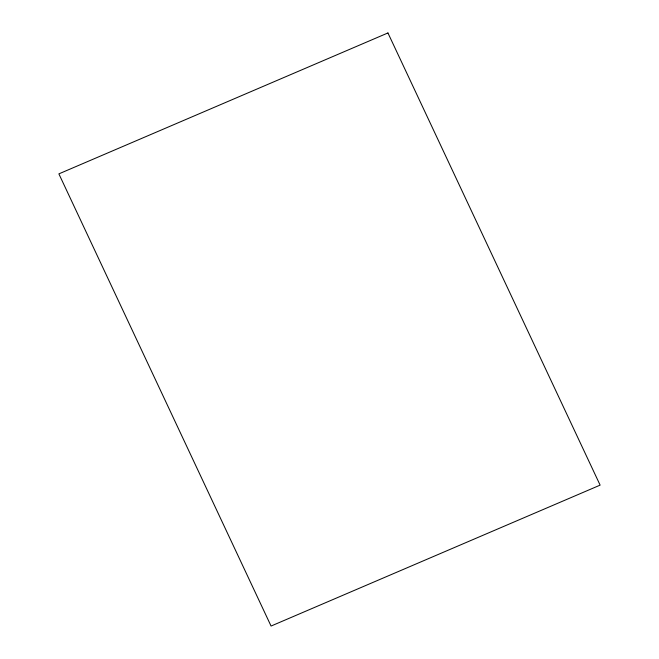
<?xml version="1.0" encoding="UTF-8"?>
<svg xmlns="http://www.w3.org/2000/svg" width="659" height="659" viewBox="0 0 659 659"><rect width="100%" height="100%" fill="white"/><g stroke="black" fill="none" stroke-linecap="round" stroke-linejoin="round"><path stroke-width="0.99" d="M387.937 32.95L58.882 173.869L271.063 626.05L600.118 485.131L387.937 32.95"/></g></svg>
